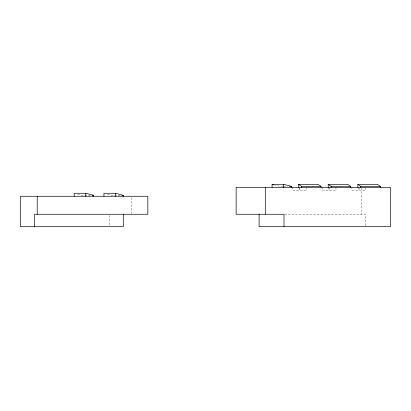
<?xml version="1.0" encoding="UTF-8"?>
<svg xmlns="http://www.w3.org/2000/svg" width="411" height="411" viewBox="0 0 411 411"><rect width="100%" height="100%" fill="white"/><g stroke="black" fill="none" stroke-linecap="round" stroke-linejoin="round"><path stroke-width="0.31" stroke-dasharray="2.06 1.54" d="M282.896 186.368L279.85 186.368L274.481 184.965M283.508 186.368L287.166 186.368M90.461 195.302L81.933 195.302L77.756 194.208M120.233 195.302L111.7 195.302L107.523 194.208M284.741 214.254L365.533 214.254L365.533 226.035M365.61 187.339L365.61 190.329L351.929 190.329L351.929 187.339M361.29 187.976L361.29 214.254M359.142 187.339L359.142 190.329M358.397 187.339L358.397 190.329M335.972 187.339L335.972 190.329L322.291 190.329L322.291 187.339M329.504 187.339L329.504 190.329M328.754 187.339L328.754 190.329M306.334 187.339L306.334 190.329L292.653 190.329L292.653 187.339M299.866 187.339L299.866 190.329M299.116 187.935L299.116 190.329M131.186 197.506L131.186 213.633M109.336 215.492L109.336 226.035"/><path stroke-width="0.62" d="M272.092 187.339L272.092 184.344L283.672 184.344L291.43 186.368L291.43 187.339M298.566 187.339L298.566 184.344L318.129 184.344L321.068 186.368L321.068 187.339M328.204 187.339L328.204 184.344L347.768 184.344L350.706 186.368L350.706 187.339M357.842 187.339L357.842 184.344L377.406 184.344L380.345 186.368L380.345 187.339M289.601 186.368L291.43 186.368M298.566 184.344L301.504 186.368L321.068 186.368M328.204 184.344L331.143 186.368L350.706 186.368M357.842 184.344L360.781 186.368L380.345 186.368M93.508 196.268L93.508 195.302L85.75 193.273L74.175 193.273L74.175 196.268M123.279 196.268L123.279 195.302L115.517 193.273L103.942 193.273L103.942 196.268M92.29 195.302L93.508 195.302M122.057 195.302L123.279 195.302M272.092 184.344L273.885 184.811M360.781 186.368L360.781 187.339M331.143 186.368L331.143 187.339M301.504 186.368L301.504 187.339M284.006 226.656L284.006 214.254L236.135 214.254L236.135 187.339L390.45 187.339L390.45 226.656L259.089 226.656L259.089 214.254M283.672 184.344L283.672 187.339M265.29 187.339L265.29 214.254M123.279 214.254L123.279 226.656L20.55 226.656L20.55 196.268L147.842 196.268L147.842 214.254L34.493 214.254L34.493 226.656M115.517 193.273L115.517 196.268M85.75 193.273L85.75 196.268M37.206 196.268L37.206 214.254"/></g></svg>
